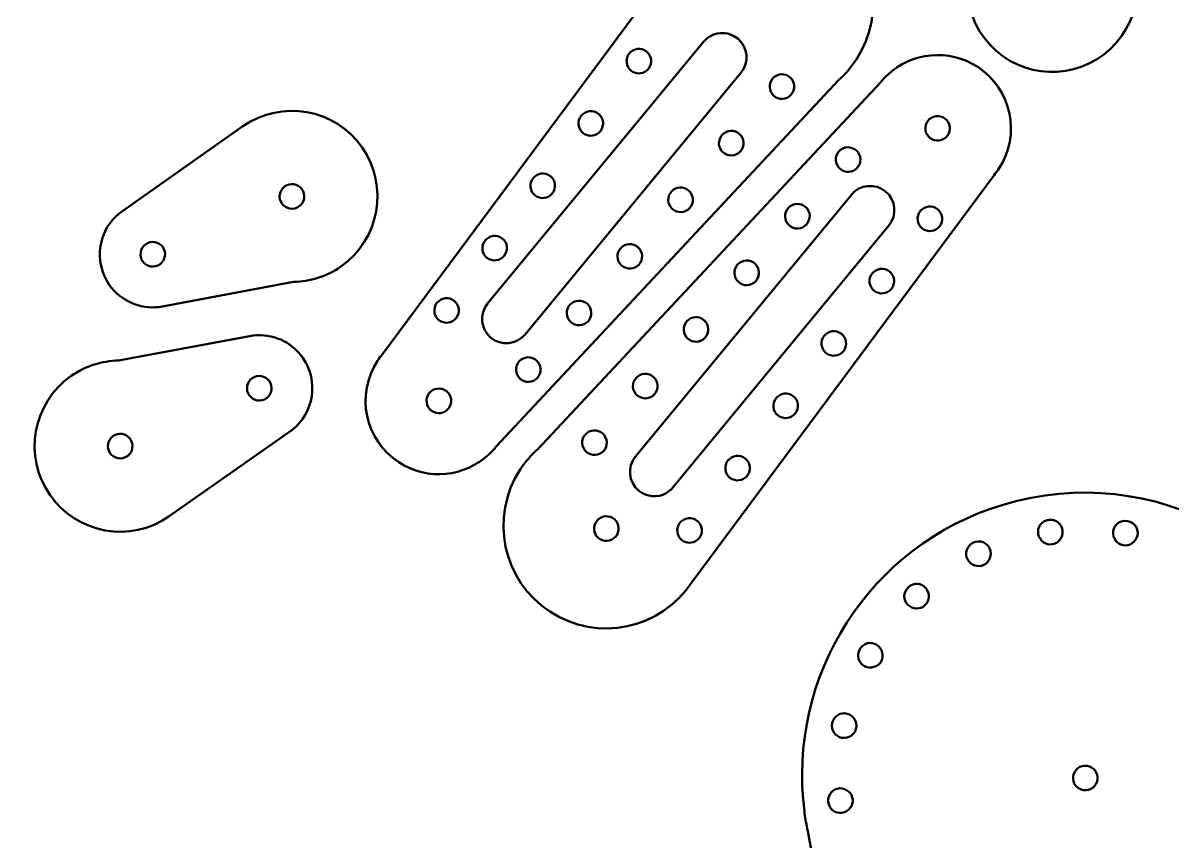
# Model space of a CAD drawing. Header units: inches. Extents: x 1.8 to 45.8, y -63.5 to -2.9.
# Drawn here: x 15.81 to 24.56, y -21.47 to -15.25 of the extents above; entities that cross this region are included whole.
import ezdxf

# ---------------------------------------------------------------- set-up
doc = ezdxf.new("R2010")
doc.units = ezdxf.units.IN
doc.header["$MEASUREMENT"] = 0
for name, color, linetype in [('1', 7, 'Continuous'), ('4', 7, 'Continuous'), ('5', 7, 'Continuous')]:
    doc.layers.add(name, color=color, linetype=linetype)

# ---------------------------------------------------------------- blocks, each defined once
blk = doc.blocks.new('block 48')
at = {"layer": '1', "color": 140, "lineweight": 50, "true_color": 0x00aeef}
blk.add_open_spline([(24.1076, -19.1289), (24.1037, -19.0775), (24.1432, -19.0323), (24.198, -19.0314), (24.2524, -19.03), (24.2965, -19.0738), (24.2944, -19.1254), (24.2925, -19.1771), (24.2503, -19.2171), (24.2015, -19.2181), (24.1526, -19.2192), (24.1114, -19.1802), (24.1076, -19.1289)], degree=3, knots=[0, 0, 0, 0, 1, 1, 1, 2, 2, 2, 3, 3, 3, 4, 4, 4, 4], dxfattribs=at)
blk = doc.blocks.new('block 49')
at = {"layer": '1', "color": 140, "lineweight": 50, "true_color": 0x00aeef}
blk.add_open_spline([(23.5427, -19.1496), (23.5235, -19.1019), (23.5473, -19.0466), (23.599, -19.0291), (23.6505, -19.0117), (23.7057, -19.0393), (23.7196, -19.0892), (23.7335, -19.1389), (23.7056, -19.1902), (23.6594, -19.206), (23.6131, -19.2216), (23.562, -19.1975), (23.5427, -19.1496)], degree=3, knots=[0, 0, 0, 0, 1, 1, 1, 2, 2, 2, 3, 3, 3, 4, 4, 4, 4], dxfattribs=at)
blk = doc.blocks.new('block 50')
at = {"layer": '1', "color": 140, "lineweight": 50, "true_color": 0x00aeef}
blk.add_open_spline([(23.0101, -19.3394), (22.9773, -19.2997), (22.9836, -19.2399), (23.0277, -19.2075), (23.0715, -19.1754), (23.1326, -19.1853), (23.1607, -19.2288), (23.189, -19.272), (23.1776, -19.3292), (23.1383, -19.3581), (23.0989, -19.387), (23.0431, -19.3794), (23.0101, -19.3394)], degree=3, knots=[0, 0, 0, 0, 1, 1, 1, 2, 2, 2, 3, 3, 3, 4, 4, 4, 4], dxfattribs=at)
blk = doc.blocks.new('block 51')
at = {"layer": '1', "color": 140, "lineweight": 50, "true_color": 0x00aeef}
blk.add_open_spline([(22.5599, -19.6815), (22.5167, -19.6535), (22.5045, -19.5946), (22.5368, -19.5504), (22.5688, -19.5064), (22.6301, -19.4975), (22.6701, -19.5304), (22.7101, -19.563), (22.7165, -19.6209), (22.6878, -19.6603), (22.659, -19.7), (22.6033, -19.7094), (22.5599, -19.6815)], degree=3, knots=[0, 0, 0, 0, 1, 1, 1, 2, 2, 2, 3, 3, 3, 4, 4, 4, 4], dxfattribs=at)
blk = doc.blocks.new('block 52')
at = {"layer": '1', "color": 140, "lineweight": 50, "true_color": 0x00aeef}
blk.add_open_spline([(22.2339, -20.1432), (22.1841, -20.1296), (22.1549, -20.0771), (22.1723, -20.0253), (22.1895, -19.9737), (22.2454, -19.9469), (22.2933, -19.9661), (22.3412, -19.9851), (22.365, -20.0384), (22.3494, -20.0847), (22.3341, -20.1312), (22.2836, -20.1569), (22.2339, -20.1432)], degree=3, knots=[0, 0, 0, 0, 1, 1, 1, 2, 2, 2, 3, 3, 3, 4, 4, 4, 4], dxfattribs=at)
blk = doc.blocks.new('block 53')
at = {"layer": '1', "color": 140, "lineweight": 50, "true_color": 0x00aeef}
blk.add_open_spline([(22.0625, -20.6819), (22.011, -20.684), (21.9672, -20.6429), (21.9681, -20.5882), (21.9689, -20.5337), (22.0141, -20.4913), (22.0656, -20.4951), (22.117, -20.4988), (22.1558, -20.5424), (22.1549, -20.5912), (22.1543, -20.6402), (22.114, -20.6799), (22.0625, -20.6819)], degree=3, knots=[0, 0, 0, 0, 1, 1, 1, 2, 2, 2, 3, 3, 3, 4, 4, 4, 4], dxfattribs=at)
blk = doc.blocks.new('block 54')
at = {"layer": '1', "color": 140, "lineweight": 50, "true_color": 0x00aeef}
blk.add_open_spline([(22.0628, -21.2472), (22.0145, -21.2641), (21.9599, -21.24), (21.9444, -21.1871), (21.9284, -21.1341), (21.9585, -21.0805), (22.0089, -21.0683), (22.0587, -21.0561), (22.1092, -21.086), (22.123, -21.1327), (22.1372, -21.178), (22.1113, -21.2296), (22.0628, -21.2472)], degree=3, knots=[0, 0, 0, 0, 1, 1, 1, 2, 2, 2, 3, 3, 3, 4, 4, 4, 4], dxfattribs=at)

msp = doc.modelspace()

# ---------------------------------------------------------------- linework, layer by layer
at = {"layer": '1', "color": 140, "lineweight": 50, "true_color": 0x00aeef}
for points, knots in [([(25.9463, -20.3464), (25.6044, -19.2103), (24.4062, -18.5665), (23.2701, -18.9085), (22.2485, -19.2161), (21.6254, -20.2159), (21.7589, -21.2404), (21.7589, -21.2404), (21.7564, -21.2405), (21.7564, -21.2405), (21.7564, -21.2405), (21.7709, -21.3195), (21.7709, -21.3195), (21.7749, -21.3433), (21.779, -21.3674), (21.784, -21.3915), (21.784, -21.3915), (23.0744, -28.4727), (23.0744, -28.4727), (23.0744, -28.4727), (23.0764, -28.4726), (23.0764, -28.4726), (23.0847, -28.5207), (23.0949, -28.5687), (23.1093, -28.6167), (23.2998, -29.2495), (23.9673, -29.6082), (24.6002, -29.4177), (25.1396, -29.2553), (25.4784, -28.7463), (25.4492, -28.2078), (25.4492, -28.2078), (26.034, -21.1042), (26.034, -21.1042), (26.034, -21.1042), (26.0333, -21.1043), (26.0333, -21.1043), (26.0495, -20.8552), (26.0224, -20.5994), (25.9463, -20.3464)], [0, 0, 0, 0, 1, 1, 1, 2, 2, 2, 3, 3, 3, 4, 4, 4, 5, 5, 5, 6, 6, 6, 7, 7, 7, 8, 8, 8, 9, 9, 9, 10, 10, 10, 11, 11, 11, 12, 12, 12, 13, 13, 13, 13]), ([(23.9014, -21.0802), (23.85, -21.0835), (23.8055, -21.0443), (23.8024, -20.9926), (23.7993, -20.9413), (23.8382, -20.8967), (23.8899, -20.8936), (23.9412, -20.8903), (23.9857, -20.9294), (23.9889, -20.981), (23.9922, -21.0327), (23.953, -21.0771), (23.9014, -21.0802)], [0, 0, 0, 0, 1, 1, 1, 2, 2, 2, 3, 3, 3, 4, 4, 4, 4])]:
    msp.add_open_spline(points, degree=3, knots=knots, dxfattribs=at)
at = {"layer": '4', "color": 32, "lineweight": 50, "true_color": 0xf26522}
for points, knots in [([(18.3936, -16.1917), (18.1879, -15.8969), (17.7822, -15.8248), (17.4875, -16.0304), (17.4875, -16.0304), (16.5549, -16.6857), (16.5549, -16.6857), (16.3856, -16.8166), (16.3469, -17.0581), (16.4707, -17.2355), (16.5583, -17.3612), (16.7046, -17.4216), (16.847, -17.4055), (16.847, -17.4055), (17.8728, -17.2148), (17.8728, -17.2148), (17.9974, -17.2124), (18.1225, -17.1745), (18.2323, -17.0978), (18.5272, -16.8921), (18.5992, -16.4864), (18.3936, -16.1917)], [0, 0, 0, 0, 1, 1, 1, 2, 2, 2, 3, 3, 3, 4, 4, 4, 5, 5, 5, 6, 6, 6, 7, 7, 7, 7]), ([(17.899, -16.649), (17.8521, -16.6707), (17.7966, -16.6503), (17.7751, -16.6032), (17.7535, -16.5564), (17.7737, -16.5008), (17.8209, -16.4791), (17.8676, -16.4575), (17.923, -16.478), (17.9447, -16.525), (17.9664, -16.5721), (17.946, -16.6275), (17.899, -16.649)], [0, 0, 0, 0, 1, 1, 1, 2, 2, 2, 3, 3, 3, 4, 4, 4, 4]), ([(16.8407, -17.0893), (16.7938, -17.111), (16.7383, -17.0905), (16.7167, -17.0434), (16.6952, -16.9966), (16.7155, -16.9411), (16.7625, -16.9194), (16.8093, -16.8978), (16.8648, -16.9182), (16.8864, -16.9652), (16.9082, -17.0123), (16.8876, -17.0678), (16.8407, -17.0893)], [0, 0, 0, 0, 1, 1, 1, 2, 2, 2, 3, 3, 3, 4, 4, 4, 4]), ([(16.0197, -18.8356), (16.2254, -19.1304), (16.6312, -19.2025), (16.9258, -18.9968), (16.9258, -18.9968), (17.8584, -18.3416), (17.8584, -18.3416), (18.0277, -18.2107), (18.0664, -17.9692), (17.9426, -17.7919), (17.855, -17.6661), (17.7087, -17.6057), (17.5663, -17.6218), (17.5663, -17.6218), (16.5405, -17.8125), (16.5405, -17.8125), (16.4159, -17.8149), (16.2908, -17.8528), (16.1811, -17.9295), (15.8862, -18.1352), (15.8141, -18.5408), (16.0197, -18.8356)], [0, 0, 0, 0, 1, 1, 1, 2, 2, 2, 3, 3, 3, 4, 4, 4, 5, 5, 5, 6, 6, 6, 7, 7, 7, 7]), ([(17.5726, -17.938), (17.6195, -17.9164), (17.675, -17.9368), (17.6967, -17.9838), (17.7181, -18.0307), (17.6979, -18.0862), (17.6508, -18.1079), (17.604, -18.1294), (17.5485, -18.109), (17.5269, -18.0621), (17.5052, -18.015), (17.5258, -17.9596), (17.5726, -17.938)], [0, 0, 0, 0, 1, 1, 1, 2, 2, 2, 3, 3, 3, 4, 4, 4, 4]), ([(16.5143, -18.3783), (16.5612, -18.3566), (16.6167, -18.377), (16.6382, -18.4241), (16.6598, -18.4709), (16.6396, -18.5265), (16.5925, -18.5482), (16.5457, -18.5698), (16.4903, -18.5493), (16.4687, -18.5023), (16.447, -18.4552), (16.4673, -18.3998), (16.5143, -18.3783)], [0, 0, 0, 0, 1, 1, 1, 2, 2, 2, 3, 3, 3, 4, 4, 4, 4])]:
    msp.add_open_spline(points, degree=3, knots=knots, dxfattribs=at)
at = {"layer": '5', "color": 197, "lineweight": 50, "true_color": 0x662d91}
for points, knots in [([(18.6726, -18.5858), (18.8928, -18.73), (19.1768, -18.6976), (19.3603, -18.5245), (19.3603, -18.5245), (19.3603, -18.5245), (19.3603, -18.5245), (19.3603, -18.5245), (19.3607, -18.5241), (19.3607, -18.5241), (19.3787, -18.507), (19.3962, -18.4889), (19.4123, -18.469), (19.4123, -18.469), (22.0199, -15.6786), (22.0199, -15.6786), (22.0696, -15.6341), (22.1149, -15.5832), (22.1532, -15.5246), (22.3893, -15.1639), (22.2883, -14.6797), (21.9274, -14.4435), (21.5664, -14.2074), (21.0823, -14.3087), (20.8462, -14.6695), (20.8462, -14.6695), (18.5486, -17.7633), (18.5486, -17.7633), (18.5354, -17.7794), (18.5229, -17.796), (18.5113, -17.8138), (18.3425, -18.0716), (18.4148, -18.4171), (18.6726, -18.5858)], [0, 0, 0, 0, 1, 1, 1, 2, 2, 2, 3, 3, 3, 4, 4, 4, 5, 5, 5, 6, 6, 6, 7, 7, 7, 8, 8, 8, 9, 9, 9, 10, 10, 10, 11, 11, 11, 11]), ([(24.1177, -14.5312), (24.3607, -14.7927), (24.3457, -15.2016), (24.0842, -15.4446), (23.8227, -15.6876), (23.4137, -15.6726), (23.1708, -15.4112), (22.9278, -15.1497), (22.9428, -14.7407), (23.2043, -14.4977), (23.4657, -14.2547), (23.8747, -14.2697), (24.1177, -14.5312)], [0, 0, 0, 0, 1, 1, 1, 2, 2, 2, 3, 3, 3, 4, 4, 4, 4]), ([(19.349, -17.3794), (19.349, -17.3794), (20.9916, -15.3885), (20.9916, -15.3885), (21.0065, -15.3703), (21.0241, -15.3558), (21.0434, -15.3449), (21.108, -15.3087), (21.1907, -15.3137), (21.2512, -15.3635), (21.3299, -15.4284), (21.3409, -15.5447), (21.2762, -15.6233), (21.2762, -15.6233), (19.6337, -17.6142), (19.6337, -17.6142), (19.5685, -17.6929), (19.4524, -17.704), (19.3739, -17.6391), (19.2954, -17.5743), (19.2841, -17.458), (19.349, -17.3794)], [0, 0, 0, 0, 1, 1, 1, 2, 2, 2, 3, 3, 3, 4, 4, 4, 5, 5, 5, 6, 6, 6, 7, 7, 7, 7]), ([(23.0775, -15.5799), (22.8572, -15.4358), (22.5732, -15.4681), (22.3898, -15.6412), (22.3898, -15.6412), (22.3898, -15.6412), (22.3898, -15.6412), (22.3898, -15.6412), (22.3893, -15.6416), (22.3893, -15.6416), (22.3713, -15.6587), (22.3538, -15.6769), (22.3378, -15.6967), (22.3378, -15.6967), (19.7301, -18.4871), (19.7301, -18.4871), (19.6805, -18.5316), (19.6351, -18.5825), (19.5969, -18.6411), (19.3607, -19.0018), (19.4617, -19.486), (19.8227, -19.7222), (20.1836, -19.9583), (20.6678, -19.857), (20.9039, -19.4962), (20.9039, -19.4962), (23.2014, -16.4024), (23.2014, -16.4024), (23.2146, -16.3863), (23.2271, -16.3697), (23.2388, -16.352), (23.4075, -16.0941), (23.3352, -15.7486), (23.0775, -15.5799)], [0, 0, 0, 0, 1, 1, 1, 2, 2, 2, 3, 3, 3, 4, 4, 4, 5, 5, 5, 6, 6, 6, 7, 7, 7, 8, 8, 8, 9, 9, 9, 10, 10, 10, 11, 11, 11, 11]), ([(20.4571, -15.6186), (20.4111, -15.5952), (20.3927, -15.539), (20.4162, -15.4928), (20.4395, -15.4469), (20.4957, -15.4283), (20.5418, -15.4519), (20.5878, -15.4752), (20.6063, -15.5313), (20.5828, -15.5774), (20.5594, -15.6236), (20.5031, -15.642), (20.4571, -15.6186)], [0, 0, 0, 0, 1, 1, 1, 2, 2, 2, 3, 3, 3, 4, 4, 4, 4]), ([(21.5398, -15.8086), (21.4957, -15.782), (21.4814, -15.7246), (21.5082, -15.6803), (21.5349, -15.6362), (21.5923, -15.6219), (21.6365, -15.6487), (21.6807, -15.6753), (21.695, -15.7326), (21.6682, -15.7769), (21.6415, -15.8212), (21.5839, -15.8355), (21.5398, -15.8086)], [0, 0, 0, 0, 1, 1, 1, 2, 2, 2, 3, 3, 3, 4, 4, 4, 4]), ([(20.0914, -16.0926), (20.0454, -16.0692), (20.027, -16.0129), (20.0504, -15.9669), (20.0738, -15.921), (20.13, -15.9024), (20.1761, -15.9259), (20.2221, -15.9491), (20.2406, -16.0054), (20.2171, -16.0515), (20.1937, -16.0976), (20.1374, -16.1161), (20.0914, -16.0926)], [0, 0, 0, 0, 1, 1, 1, 2, 2, 2, 3, 3, 3, 4, 4, 4, 4]), ([(22.8198, -16.127), (22.7754, -16.1534), (22.7181, -16.1389), (22.6917, -16.0943), (22.6655, -16.0499), (22.6799, -15.9925), (22.7245, -15.9662), (22.7688, -15.9398), (22.8262, -15.9544), (22.8525, -15.9989), (22.8789, -16.0435), (22.8641, -16.1008), (22.8198, -16.127)], [0, 0, 0, 0, 1, 1, 1, 2, 2, 2, 3, 3, 3, 4, 4, 4, 4]), ([(21.1539, -16.2391), (21.1097, -16.2125), (21.0955, -16.1551), (21.1223, -16.1109), (21.149, -16.0668), (21.2063, -16.0524), (21.2505, -16.0792), (21.2947, -16.1058), (21.309, -16.1632), (21.2822, -16.2075), (21.2555, -16.2518), (21.198, -16.2659), (21.1539, -16.2391)], [0, 0, 0, 0, 1, 1, 1, 2, 2, 2, 3, 3, 3, 4, 4, 4, 4]), ([(22.1399, -16.2043), (22.1842, -16.231), (22.1984, -16.2884), (22.1716, -16.3327), (22.1449, -16.3768), (22.0875, -16.3911), (22.0432, -16.3643), (21.9992, -16.3377), (21.9849, -16.2803), (22.0117, -16.2361), (22.0383, -16.1917), (22.0959, -16.1775), (22.1399, -16.2043)], [0, 0, 0, 0, 1, 1, 1, 2, 2, 2, 3, 3, 3, 4, 4, 4, 4]), ([(19.7257, -16.5665), (19.6797, -16.5432), (19.6613, -16.4871), (19.6847, -16.4409), (19.7081, -16.395), (19.7643, -16.3764), (19.8103, -16.3999), (19.8563, -16.4231), (19.8749, -16.4794), (19.8513, -16.5254), (19.828, -16.5717), (19.7716, -16.59), (19.7257, -16.5665)], [0, 0, 0, 0, 1, 1, 1, 2, 2, 2, 3, 3, 3, 4, 4, 4, 4]), ([(22.401, -16.7864), (22.401, -16.7864), (20.7585, -18.7773), (20.7585, -18.7773), (20.7435, -18.7954), (20.7259, -18.8099), (20.7066, -18.8208), (20.6421, -18.857), (20.5593, -18.8521), (20.4988, -18.8022), (20.4201, -18.7373), (20.4091, -18.6211), (20.4739, -18.5425), (20.4739, -18.5425), (22.1163, -16.5515), (22.1163, -16.5515), (22.1815, -16.4729), (22.2976, -16.4617), (22.3762, -16.5266), (22.4547, -16.5914), (22.4659, -16.7077), (22.401, -16.7864)], [0, 0, 0, 0, 1, 1, 1, 2, 2, 2, 3, 3, 3, 4, 4, 4, 5, 5, 5, 6, 6, 6, 7, 7, 7, 7]), ([(20.7679, -16.6697), (20.7237, -16.643), (20.7095, -16.5857), (20.7363, -16.5413), (20.763, -16.4974), (20.8204, -16.4829), (20.8646, -16.5098), (20.9087, -16.5364), (20.9231, -16.5937), (20.8963, -16.638), (20.8695, -16.6824), (20.812, -16.6966), (20.7679, -16.6697)], [0, 0, 0, 0, 1, 1, 1, 2, 2, 2, 3, 3, 3, 4, 4, 4, 4]), ([(21.7541, -16.6349), (21.7982, -16.6615), (21.8124, -16.719), (21.7856, -16.7633), (21.7589, -16.8073), (21.7016, -16.8217), (21.6573, -16.7948), (21.6132, -16.7683), (21.5989, -16.7109), (21.6257, -16.6666), (21.6523, -16.6222), (21.71, -16.6081), (21.7541, -16.6349)], [0, 0, 0, 0, 1, 1, 1, 2, 2, 2, 3, 3, 3, 4, 4, 4, 4]), ([(22.7558, -16.6511), (22.8017, -16.6745), (22.8201, -16.7308), (22.7967, -16.7768), (22.7734, -16.8227), (22.7171, -16.8413), (22.671, -16.8178), (22.6251, -16.7946), (22.6066, -16.7383), (22.6301, -16.6922), (22.6534, -16.6461), (22.7097, -16.6277), (22.7558, -16.6511)], [0, 0, 0, 0, 1, 1, 1, 2, 2, 2, 3, 3, 3, 4, 4, 4, 4]), ([(19.36, -17.0406), (19.314, -17.0173), (19.2956, -16.961), (19.319, -16.9149), (19.3424, -16.869), (19.3985, -16.8504), (19.4446, -16.8739), (19.4906, -16.8972), (19.5091, -16.9534), (19.4856, -16.9995), (19.4623, -17.0456), (19.4059, -17.0641), (19.36, -17.0406)], [0, 0, 0, 0, 1, 1, 1, 2, 2, 2, 3, 3, 3, 4, 4, 4, 4]), ([(20.382, -17.1003), (20.3377, -17.0736), (20.3236, -17.0162), (20.3504, -16.972), (20.3771, -16.9279), (20.4344, -16.9135), (20.4787, -16.9404), (20.5228, -16.9669), (20.5371, -17.0243), (20.5103, -17.0686), (20.4836, -17.1129), (20.4261, -17.1271), (20.382, -17.1003)], [0, 0, 0, 0, 1, 1, 1, 2, 2, 2, 3, 3, 3, 4, 4, 4, 4]), ([(21.368, -17.0654), (21.4123, -17.0921), (21.4265, -17.1495), (21.3997, -17.1938), (21.373, -17.2378), (21.3157, -17.2523), (21.2714, -17.2253), (21.2273, -17.1988), (21.2129, -17.1414), (21.2397, -17.0972), (21.2664, -17.0528), (21.3239, -17.0386), (21.368, -17.0654)], [0, 0, 0, 0, 1, 1, 1, 2, 2, 2, 3, 3, 3, 4, 4, 4, 4]), ([(22.3901, -17.1251), (22.436, -17.1484), (22.4544, -17.2047), (22.431, -17.2508), (22.4077, -17.2967), (22.3515, -17.3153), (22.3054, -17.2918), (22.2594, -17.2686), (22.2409, -17.2123), (22.2644, -17.1662), (22.2878, -17.1201), (22.3441, -17.1017), (22.3901, -17.1251)], [0, 0, 0, 0, 1, 1, 1, 2, 2, 2, 3, 3, 3, 4, 4, 4, 4]), ([(18.9943, -17.5147), (18.9483, -17.4913), (18.9299, -17.435), (18.9534, -17.3889), (18.9767, -17.343), (19.0329, -17.3244), (19.079, -17.348), (19.1249, -17.3712), (19.1434, -17.4274), (19.1199, -17.4735), (19.0966, -17.5196), (19.0403, -17.538), (18.9943, -17.5147)], [0, 0, 0, 0, 1, 1, 1, 2, 2, 2, 3, 3, 3, 4, 4, 4, 4]), ([(19.996, -17.5309), (19.9519, -17.5042), (19.9376, -17.4468), (19.9645, -17.4025), (19.9911, -17.3585), (20.0485, -17.344), (20.0927, -17.3709), (20.1369, -17.3975), (20.1512, -17.4549), (20.1244, -17.4991), (20.0977, -17.5435), (20.0401, -17.5576), (19.996, -17.5309)], [0, 0, 0, 0, 1, 1, 1, 2, 2, 2, 3, 3, 3, 4, 4, 4, 4]), ([(20.9822, -17.496), (21.0263, -17.5227), (21.0405, -17.5801), (21.0137, -17.6244), (20.987, -17.6684), (20.9296, -17.6828), (20.8854, -17.656), (20.8413, -17.6293), (20.8269, -17.572), (20.8537, -17.5277), (20.8805, -17.4834), (20.938, -17.4692), (20.9822, -17.496)], [0, 0, 0, 0, 1, 1, 1, 2, 2, 2, 3, 3, 3, 4, 4, 4, 4]), ([(22.0244, -17.5992), (22.0703, -17.6225), (22.0888, -17.6787), (22.0653, -17.7249), (22.0419, -17.7707), (21.9858, -17.7894), (21.9397, -17.7658), (21.8938, -17.7426), (21.8752, -17.6864), (21.8987, -17.6403), (21.9221, -17.5941), (21.9784, -17.5757), (22.0244, -17.5992)], [0, 0, 0, 0, 1, 1, 1, 2, 2, 2, 3, 3, 3, 4, 4, 4, 4]), ([(19.6101, -17.9614), (19.5658, -17.9347), (19.5517, -17.8773), (19.5785, -17.8331), (19.6051, -17.789), (19.6625, -17.7746), (19.7068, -17.8014), (19.7509, -17.828), (19.7652, -17.8854), (19.7384, -17.9296), (19.7117, -17.974), (19.6542, -17.9882), (19.6101, -17.9614)], [0, 0, 0, 0, 1, 1, 1, 2, 2, 2, 3, 3, 3, 4, 4, 4, 4]), ([(20.5962, -17.9266), (20.6403, -17.9532), (20.6546, -18.0106), (20.6278, -18.0549), (20.6011, -18.099), (20.5438, -18.1133), (20.4995, -18.0865), (20.4553, -18.0599), (20.441, -18.0025), (20.4678, -17.9582), (20.4945, -17.9139), (20.552, -17.8998), (20.5962, -17.9266)], [0, 0, 0, 0, 1, 1, 1, 2, 2, 2, 3, 3, 3, 4, 4, 4, 4]), ([(18.9302, -18.0387), (18.9746, -18.0123), (19.0319, -18.0268), (19.0583, -18.0715), (19.0846, -18.1158), (19.0701, -18.1732), (19.0255, -18.1995), (18.9812, -18.2259), (18.9238, -18.2113), (18.8976, -18.1669), (18.8711, -18.1223), (18.8859, -18.0649), (18.9302, -18.0387)], [0, 0, 0, 0, 1, 1, 1, 2, 2, 2, 3, 3, 3, 4, 4, 4, 4]), ([(21.6586, -18.0732), (21.7047, -18.0965), (21.7231, -18.1528), (21.6996, -18.1989), (21.6762, -18.2447), (21.6201, -18.2633), (21.5739, -18.2399), (21.528, -18.2166), (21.5095, -18.1604), (21.533, -18.1143), (21.5563, -18.0681), (21.6127, -18.0497), (21.6586, -18.0732)], [0, 0, 0, 0, 1, 1, 1, 2, 2, 2, 3, 3, 3, 4, 4, 4, 4]), ([(20.2102, -18.3571), (20.2543, -18.3837), (20.2686, -18.4412), (20.2418, -18.4854), (20.2152, -18.5295), (20.1577, -18.5439), (20.1135, -18.5171), (20.0694, -18.4904), (20.055, -18.4331), (20.0819, -18.3888), (20.1086, -18.3445), (20.1661, -18.3303), (20.2102, -18.3571)], [0, 0, 0, 0, 1, 1, 1, 2, 2, 2, 3, 3, 3, 4, 4, 4, 4]), ([(21.2929, -18.5472), (21.3389, -18.5705), (21.3574, -18.6268), (21.3338, -18.6729), (21.3105, -18.7188), (21.2543, -18.7374), (21.2082, -18.7138), (21.1623, -18.6906), (21.1438, -18.6344), (21.1673, -18.5883), (21.1907, -18.5422), (21.247, -18.5237), (21.2929, -18.5472)], [0, 0, 0, 0, 1, 1, 1, 2, 2, 2, 3, 3, 3, 4, 4, 4, 4]), ([(20.2929, -19.1743), (20.2464, -19.1967), (20.1906, -19.1772), (20.1681, -19.1306), (20.1458, -19.0842), (20.1651, -19.0282), (20.2118, -19.0058), (20.2582, -18.9834), (20.3141, -19.0029), (20.3365, -19.0494), (20.359, -19.0961), (20.3395, -19.1518), (20.2929, -19.1743)], [0, 0, 0, 0, 1, 1, 1, 2, 2, 2, 3, 3, 3, 4, 4, 4, 4]), ([(20.9272, -19.0212), (20.9732, -19.0445), (20.9916, -19.1008), (20.9682, -19.1469), (20.9448, -19.1928), (20.8886, -19.2114), (20.8425, -19.1879), (20.7966, -19.1647), (20.7781, -19.1084), (20.8015, -19.0623), (20.8249, -19.0161), (20.8812, -18.9977), (20.9272, -19.0212)], [0, 0, 0, 0, 1, 1, 1, 2, 2, 2, 3, 3, 3, 4, 4, 4, 4])]:
    msp.add_open_spline(points, degree=3, knots=knots, dxfattribs=at)

# ---------------------------------------------------------------- block references
at = {"layer": '1'}
for name in ['block 49', 'block 48', 'block 50', 'block 51', 'block 52', 'block 53', 'block 54']:
    msp.add_blockref(name, (0, 0), dxfattribs=at)

doc.saveas('drawing.dxf')
